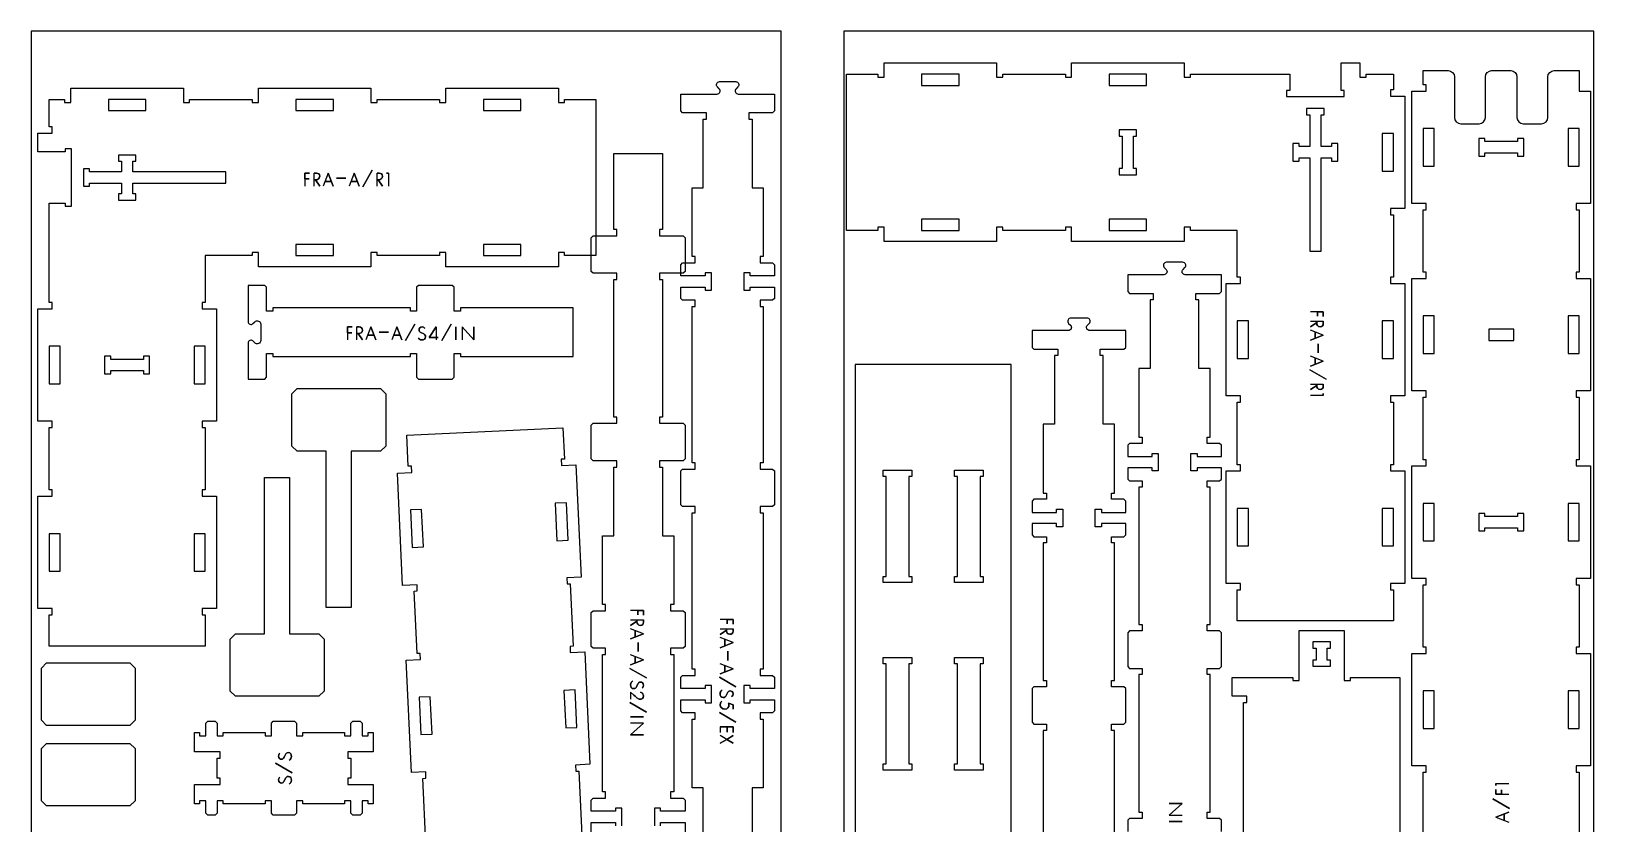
# Model space of a CAD drawing. Extents: x -3500 to 300, y -1049 to 1500.
# Drawn here: x -2200 to 300, y 232 to 1500 of the extents above; entities that cross this region are included whole.
import ezdxf

# ---------------------------------------------------------------- set-up
doc = ezdxf.new("R2010")
doc.units = 0
for name, color, linetype in [('CUTS', 7, 'CONTINUOUS'), ('OUTLINES', 7, 'CONTINUOUS'), ('SHEETS', 7, 'CONTINUOUS'), ('TAGS', 7, 'CONTINUOUS')]:
    doc.layers.add(name, color=color, linetype=linetype)

msp = doc.modelspace()

# ---------------------------------------------------------------- linework, layer by layer
at = {"layer": 'CUTS', "color": 4}
for points in [[(-775.4, 1431.3), (-775.4, 1413.3), (-715.4, 1413.3), (-715.4, 1431.3)], [(-415.4, 1413.3), (-415.4, 1431.3), (-475.4, 1431.3), (-475.4, 1413.3)], [(-2016.6, 1390.9), (-2076.6, 1390.9), (-2076.6, 1372.9), (-2016.6, 1372.9)], [(-1776.6, 1390.9), (-1776.6, 1372.9), (-1716.6, 1372.9), (-1716.6, 1390.9)], [(-1416.6, 1372.9), (-1416.6, 1390.9), (-1476.6, 1390.9), (-1476.6, 1372.9)], [(-159.4, 1366.3), (-154.4, 1366.3), (-154.4, 1315.3), (-171.4, 1315.3), (-171.4, 1320.3), (-181.4, 1320.3), (-181.4, 1292.3), (-171.4, 1292.3), (-171.4, 1297.3), (-154.4, 1297.3), (-154.4, 1148.3), (-136.4, 1148.3), (-136.4, 1297.3), (-119.4, 1297.3), (-119.4, 1292.3), (-109.4, 1292.3), (-109.4, 1320.3), (-119.4, 1320.3), (-119.4, 1315.3), (-136.4, 1315.3), (-136.4, 1366.3), (-131.4, 1366.3), (-131.4, 1376.3), (-159.4, 1376.3)], [(-431.4, 1342.3), (-459.4, 1342.3), (-459.4, 1332.3), (-454.4, 1332.3), (-454.4, 1280.3), (-459.4, 1280.3), (-459.4, 1270.3), (-431.4, 1270.3), (-431.4, 1280.3), (-436.4, 1280.3), (-436.4, 1332.3), (-431.4, 1332.3)], [(-20.4, 1276.3), (-20.4, 1336.3), (-38.4, 1336.3), (-38.4, 1276.3)], [(44.9, 1284.3), (44.9, 1344.3), (26.9, 1344.3), (26.9, 1284.3)], [(187.9, 1328.3), (177.9, 1328.3), (177.9, 1323.3), (125.9, 1323.3), (125.9, 1328.3), (115.9, 1328.3), (115.9, 1300.3), (125.9, 1300.3), (125.9, 1305.3), (177.9, 1305.3), (177.9, 1300.3), (187.9, 1300.3)], [(276.9, 1284.3), (276.9, 1344.3), (258.9, 1344.3), (258.9, 1284.3)], [(-2106.6, 1251.9), (-2106.6, 1256.9), (-2055.6, 1256.9), (-2055.6, 1239.9), (-2060.6, 1239.9), (-2060.6, 1229.9), (-2032.6, 1229.9), (-2032.6, 1239.9), (-2037.6, 1239.9), (-2037.6, 1256.9), (-1888.6, 1256.9), (-1888.6, 1274.9), (-2037.6, 1274.9), (-2037.6, 1291.9), (-2032.6, 1291.9), (-2032.6, 1301.9), (-2060.6, 1301.9), (-2060.6, 1291.9), (-2055.6, 1291.9), (-2055.6, 1274.9), (-2106.6, 1274.9), (-2106.6, 1279.9), (-2116.6, 1279.9), (-2116.6, 1251.9)], [(-715.4, 1181.3), (-715.4, 1199.3), (-775.4, 1199.3), (-775.4, 1181.3)], [(-475.4, 1199.3), (-475.4, 1181.3), (-415.4, 1181.3), (-415.4, 1199.3)], [(-1716.6, 1158.9), (-1776.6, 1158.9), (-1776.6, 1140.9), (-1716.6, 1140.9)], [(-1476.6, 1158.9), (-1476.6, 1140.9), (-1416.6, 1140.9), (-1416.6, 1158.9)], [(-252.4, 976.3), (-252.4, 1036.3), (-270.4, 1036.3), (-270.4, 976.3)], [(-20.4, 1036.3), (-38.4, 1036.3), (-38.4, 976.3), (-20.4, 976.3)], [(26.9, 1044.3), (26.9, 984.3), (44.9, 984.3), (44.9, 1044.3)], [(276.9, 984.3), (276.9, 1044.3), (258.9, 1044.3), (258.9, 984.3)], [(131.9, 1005.3), (171.9, 1005.3), (171.9, 1023.3), (131.9, 1023.3)], [(-2153.6, 995.9), (-2171.6, 995.9), (-2171.6, 935.9), (-2153.6, 935.9)], [(-2082.6, 979.9), (-2082.6, 951.9), (-2072.6, 951.9), (-2072.6, 956.9), (-2020.6, 956.9), (-2020.6, 951.9), (-2010.6, 951.9), (-2010.6, 979.9), (-2020.6, 979.9), (-2020.6, 974.9), (-2072.6, 974.9), (-2072.6, 979.9)], [(-1939.6, 935.9), (-1921.6, 935.9), (-1921.6, 995.9), (-1939.6, 995.9)], [(-837, 797.6), (-791, 797.6), (-791, 787.6), (-796, 787.6), (-796, 627.6), (-791, 627.6), (-791, 617.6), (-837, 617.6), (-837, 627.6), (-832, 627.6), (-832, 787.6), (-837, 787.6)], [(-723, 787.6), (-723, 797.6), (-677, 797.6), (-677, 787.6), (-682, 787.6), (-682, 627.6), (-677, 627.6), (-677, 617.6), (-723, 617.6), (-723, 627.6), (-718, 627.6), (-718, 787.6)], [(-1593.4, 733.9), (-1590.6, 673.9), (-1572.6, 674.8), (-1575.4, 734.7)], [(-1340.9, 685.6), (-1343.7, 745.5), (-1361.7, 744.7), (-1358.9, 684.7)], [(-252.4, 736.3), (-270.4, 736.3), (-270.4, 676.3), (-252.4, 676.3)], [(-38.4, 676.3), (-20.4, 676.3), (-20.4, 736.3), (-38.4, 736.3)], [(26.9, 684.3), (44.9, 684.3), (44.9, 744.3), (26.9, 744.3)], [(125.9, 723.3), (125.9, 728.3), (115.9, 728.3), (115.9, 700.3), (125.9, 700.3), (125.9, 705.3), (177.9, 705.3), (177.9, 700.3), (187.9, 700.3), (187.9, 728.3), (177.9, 728.3), (177.9, 723.3)], [(258.9, 684.3), (276.9, 684.3), (276.9, 744.3), (258.9, 744.3)], [(-2171.6, 635.9), (-2153.6, 635.9), (-2153.6, 695.9), (-2171.6, 695.9)], [(-1921.6, 695.9), (-1939.6, 695.9), (-1939.6, 635.9), (-1921.6, 635.9)], [(-144.3, 512.7), (-144.3, 493.7), (-149.3, 493.7), (-149.3, 483.7), (-121.3, 483.7), (-121.3, 493.7), (-126.3, 493.7), (-126.3, 512.7), (-121.3, 512.7), (-121.3, 522.7), (-149.3, 522.7), (-149.3, 512.7)], [(-837, 497.6), (-791, 497.6), (-791, 487.6), (-796, 487.6), (-796, 327.6), (-791, 327.6), (-791, 317.6), (-837, 317.6), (-837, 327.6), (-832, 327.6), (-832, 487.6), (-837, 487.6)], [(-723, 487.6), (-723, 497.6), (-677, 497.6), (-677, 487.6), (-682, 487.6), (-682, 327.6), (-677, 327.6), (-677, 317.6), (-723, 317.6), (-723, 327.6), (-718, 327.6), (-718, 487.6)], [(-1579.4, 434.2), (-1576.7, 374.3), (-1558.7, 375.1), (-1561.5, 435)], [(-1326.9, 385.9), (-1329.7, 445.8), (-1347.7, 445), (-1344.9, 385.1)], [(44.9, 444.3), (26.9, 444.3), (26.9, 384.3), (44.9, 384.3)], [(276.9, 444.3), (258.9, 444.3), (258.9, 384.3), (276.9, 384.3)]]:
    msp.add_lwpolyline(points, close=True, dxfattribs=at)
at = {"layer": 'OUTLINES', "color": 5}
for p, q in [((-1782.9, 919.8), (-1774.7, 928)), ((-1774.7, 928), (-1641.1, 928)), ((-1641.1, 928), (-1632.9, 919.8)), ((-1782.9, 836.2), (-1782.9, 919.8)), ((-1632.9, 919.8), (-1632.9, 836.2)), ((-1774.7, 828), (-1782.9, 836.2)), ((-1727.9, 828), (-1774.7, 828)), ((-1727.9, 578), (-1727.9, 828)), ((-1641.1, 828), (-1687.9, 828)), ((-1687.9, 828), (-1687.9, 578)), ((-1632.9, 836.2), (-1641.1, 828)), ((-1826.6, 535.6), (-1826.6, 785.6)), ((-1826.6, 785.6), (-1786.6, 785.6)), ((-1786.6, 785.6), (-1786.6, 535.6)), ((-1687.9, 578), (-1727.9, 578)), ((-1881.6, 527.3), (-1873.4, 535.6)), ((-1881.6, 443.8), (-1881.6, 527.3)), ((-1873.4, 535.6), (-1826.6, 535.6)), ((-1786.6, 535.6), (-1739.8, 535.6)), ((-1739.8, 535.6), (-1731.6, 527.3)), ((-1731.6, 527.3), (-1731.6, 443.8)), ((-1873.4, 435.6), (-1881.6, 443.8)), ((-1739.8, 435.6), (-1873.4, 435.6)), ((-1731.6, 443.8), (-1739.8, 435.6))]:
    msp.add_line(p, q, dxfattribs=at)
for points in [[(-20.4, 556.3), (-270.4, 556.3), (-270.4, 606.3), (-265.4, 606.3), (-265.4, 616.3), (-288.4, 616.3), (-288.4, 796.3), (-265.4, 796.3), (-265.4, 806.3), (-270.4, 806.3), (-270.4, 906.3), (-265.4, 906.3), (-265.4, 916.3), (-288.4, 916.3), (-288.4, 1096.3), (-265.4, 1096.3), (-265.4, 1106.3), (-270.4, 1106.3), (-270.4, 1181.3), (-345.4, 1181.3), (-345.4, 1186.3), (-355.4, 1186.3), (-355.4, 1163.3), (-535.4, 1163.3), (-535.4, 1186.3), (-545.4, 1186.3), (-545.4, 1181.3), (-645.4, 1181.3), (-645.4, 1186.3), (-655.4, 1186.3), (-655.4, 1163.3), (-835.4, 1163.3), (-835.4, 1186.3), (-845.4, 1186.3), (-845.4, 1181.3), (-895.4, 1181.3), (-895.4, 1431.3), (-845.4, 1431.3), (-845.4, 1426.3), (-835.4, 1426.3), (-835.4, 1449.3), (-655.4, 1449.3), (-655.4, 1426.3), (-645.4, 1426.3), (-645.4, 1431.3), (-545.4, 1431.3), (-545.4, 1426.3), (-535.4, 1426.3), (-535.4, 1449.3), (-355.4, 1449.3), (-355.4, 1426.3), (-345.4, 1426.3), (-345.4, 1431.3), (-186.4, 1431.3), (-186.4, 1405.3), (-191.4, 1405.3), (-191.4, 1395.3), (-99.4, 1395.3), (-99.4, 1405.3), (-104.4, 1405.3), (-104.4, 1449.3), (-74.4, 1449.3), (-74.4, 1426.3), (-64.4, 1426.3), (-64.4, 1431.3), (-20.4, 1431.3), (-20.4, 1406.3), (-25.4, 1406.3), (-25.4, 1396.3), (-2.4, 1396.3), (-2.4, 1216.3), (-25.4, 1216.3), (-25.4, 1206.3), (-20.4, 1206.3), (-20.4, 1106.3), (-25.4, 1106.3), (-25.4, 1096.3), (-2.4, 1096.3), (-2.4, 916.3), (-25.4, 916.3), (-25.4, 906.3), (-20.4, 906.3), (-20.4, 806.3), (-25.4, 806.3), (-25.4, 796.3), (-2.4, 796.3), (-2.4, 616.3), (-25.4, 616.3), (-25.4, 606.3), (-20.4, 606.3)], [(-1296.6, 1390.9), (-1296.6, 1140.9), (-1346.6, 1140.9), (-1346.6, 1145.9), (-1356.6, 1145.9), (-1356.6, 1122.9), (-1536.6, 1122.9), (-1536.6, 1145.9), (-1546.6, 1145.9), (-1546.6, 1140.9), (-1646.6, 1140.9), (-1646.6, 1145.9), (-1656.6, 1145.9), (-1656.6, 1122.9), (-1836.6, 1122.9), (-1836.6, 1145.9), (-1846.6, 1145.9), (-1846.6, 1140.9), (-1921.6, 1140.9), (-1921.6, 1065.9), (-1926.6, 1065.9), (-1926.6, 1055.9), (-1903.6, 1055.9), (-1903.6, 875.9), (-1926.6, 875.9), (-1926.6, 865.9), (-1921.6, 865.9), (-1921.6, 765.9), (-1926.6, 765.9), (-1926.6, 755.9), (-1903.6, 755.9), (-1903.6, 575.9), (-1926.6, 575.9), (-1926.6, 565.9), (-1921.6, 565.9), (-1921.6, 515.9), (-2171.6, 515.9), (-2171.6, 565.9), (-2166.6, 565.9), (-2166.6, 575.9), (-2189.6, 575.9), (-2189.6, 755.9), (-2166.6, 755.9), (-2166.6, 765.9), (-2171.6, 765.9), (-2171.6, 865.9), (-2166.6, 865.9), (-2166.6, 875.9), (-2189.6, 875.9), (-2189.6, 1055.9), (-2166.6, 1055.9), (-2166.6, 1065.9), (-2171.6, 1065.9), (-2171.6, 1224.9), (-2145.6, 1224.9), (-2145.6, 1219.9), (-2135.6, 1219.9), (-2135.6, 1311.9), (-2145.6, 1311.9), (-2145.6, 1306.9), (-2189.6, 1306.9), (-2189.6, 1336.9), (-2166.6, 1336.9), (-2166.6, 1346.9), (-2171.6, 1346.9), (-2171.6, 1390.9), (-2146.6, 1390.9), (-2146.6, 1385.9), (-2136.6, 1385.9), (-2136.6, 1408.9), (-1956.6, 1408.9), (-1956.6, 1385.9), (-1946.6, 1385.9), (-1946.6, 1390.9), (-1846.6, 1390.9), (-1846.6, 1385.9), (-1836.6, 1385.9), (-1836.6, 1408.9), (-1656.6, 1408.9), (-1656.6, 1385.9), (-1646.6, 1385.9), (-1646.6, 1390.9), (-1546.6, 1390.9), (-1546.6, 1385.9), (-1536.6, 1385.9), (-1536.6, 1408.9), (-1356.6, 1408.9), (-1356.6, 1385.9), (-1346.6, 1385.9), (-1346.6, 1390.9)], [(-1580.4, 1093.2), (-1583.4, 1090.2), (-1583.4, 1052.2), (-1593.4, 1052.2), (-1593.4, 1057.2), (-1813.4, 1057.2), (-1813.4, 1052.2), (-1823.4, 1052.2), (-1823.4, 1090.2), (-1826.4, 1093.2), (-1852.9, 1093.2), (-1852.9, 1035.3), (-1852.7, 1034), (-1852.2, 1032.8), (-1851.3, 1031.8), (-1850.2, 1031.1), (-1848.9, 1030.8), (-1847.6, 1030.8), (-1846.3, 1031.3), (-1845.3, 1032.1), (-1842.3, 1035), (-1841.1, 1035.9), (-1839.5, 1036.5), (-1837.9, 1036.6), (-1836.3, 1036.2), (-1835, 1035.4), (-1833.9, 1034.2), (-1833.2, 1032.7), (-1832.9, 1031.1), (-1832.9, 1005.3), (-1833.2, 1003.7), (-1833.9, 1002.2), (-1835, 1001), (-1836.3, 1000.2), (-1837.9, 999.8), (-1839.5, 999.9), (-1841.1, 1000.4), (-1842.3, 1001.4), (-1845.3, 1004.3), (-1846.3, 1005.1), (-1847.6, 1005.5), (-1848.9, 1005.6), (-1850.2, 1005.3), (-1851.3, 1004.6), (-1852.2, 1003.6), (-1852.7, 1002.4), (-1852.9, 1001.1), (-1852.9, 943.2), (-1826.4, 943.2), (-1823.4, 946.2), (-1823.4, 984.2), (-1813.4, 984.2), (-1813.4, 979.2), (-1593.4, 979.2), (-1593.4, 984.2), (-1583.4, 984.2), (-1583.4, 946.2), (-1580.4, 943.2), (-1526.4, 943.2), (-1523.4, 946.2), (-1523.4, 984.2), (-1513.4, 984.2), (-1513.4, 979.2), (-1333.1, 979.2), (-1333.1, 1057.2), (-1513.4, 1057.2), (-1513.4, 1052.2), (-1523.4, 1052.2), (-1523.4, 1090.2), (-1526.4, 1093.2)], [(-632, -942.4), (-632, 966.6), (-882, 966.6), (-882, -942.4)], [(-2175.6, 389), (-2183.8, 397.2), (-2183.8, 480.7), (-2175.6, 489), (-2042.1, 489), (-2033.8, 480.7), (-2033.8, 397.2), (-2042.1, 389)], [(-1938.7, 377.6), (-1930.7, 377.6), (-1930.7, 372.6), (-1920.7, 372.6), (-1920.7, 392.6), (-1917.7, 395.6), (-1905.7, 395.6), (-1902.7, 392.6), (-1902.7, 372.6), (-1892.7, 372.6), (-1892.7, 377.6), (-1825.7, 377.6), (-1825.7, 372.6), (-1815.7, 372.6), (-1815.7, 392.6), (-1812.7, 395.6), (-1778.7, 395.6), (-1775.7, 392.6), (-1775.7, 372.6), (-1765.7, 372.6), (-1765.7, 377.6), (-1698.7, 377.6), (-1698.7, 372.6), (-1688.7, 372.6), (-1688.7, 392.6), (-1685.7, 395.6), (-1673.7, 395.6), (-1670.7, 392.6), (-1670.7, 372.6), (-1660.7, 372.6), (-1660.7, 377.6), (-1652.7, 377.6), (-1652.7, 346.6), (-1693.7, 346.6), (-1693.7, 336.6), (-1688.7, 336.6), (-1688.7, 304.6), (-1693.7, 304.6), (-1693.7, 294.6), (-1652.7, 294.6), (-1652.7, 263.6), (-1660.7, 263.6), (-1660.7, 268.6), (-1670.7, 268.6), (-1670.7, 248.6), (-1673.7, 245.6), (-1685.7, 245.6), (-1688.7, 248.6), (-1688.7, 268.6), (-1698.7, 268.6), (-1698.7, 263.6), (-1765.7, 263.6), (-1765.7, 268.6), (-1775.7, 268.6), (-1775.7, 248.6), (-1778.7, 245.6), (-1812.7, 245.6), (-1815.7, 248.6), (-1815.7, 268.6), (-1825.7, 268.6), (-1825.7, 263.6), (-1892.7, 263.6), (-1892.7, 268.6), (-1902.7, 268.6), (-1902.7, 248.6), (-1905.7, 245.6), (-1917.7, 245.6), (-1920.7, 248.6), (-1920.7, 268.6), (-1930.7, 268.6), (-1930.7, 263.6), (-1938.7, 263.6), (-1938.7, 294.6), (-1897.7, 294.6), (-1897.7, 304.6), (-1902.7, 304.6), (-1902.7, 336.6), (-1897.7, 336.6), (-1897.7, 346.6), (-1938.7, 346.6)], [(-2175.6, 260.2), (-2183.8, 268.4), (-2183.8, 352), (-2175.6, 360.2), (-2042.1, 360.2), (-2033.8, 352), (-2033.8, 268.4), (-2042.1, 260.2)]]:
    msp.add_lwpolyline(points, close=True, dxfattribs=at)
for points in [[(26.9, 214.3), (26.9, 264.3), (26.9, 314.3), (31.9, 314.3), (31.9, 324.3), (8.9, 324.3), (8.9, 504.3), (31.9, 504.3), (31.9, 514.3), (26.9, 514.3), (26.9, 564.3), (26.9, 614.3), (31.9, 614.3), (31.9, 624.3), (8.9, 624.3), (8.9, 804.3), (31.9, 804.3), (31.9, 814.3), (26.9, 814.3), (26.9, 864.3), (26.9, 914.3), (31.9, 914.3), (31.9, 924.3), (8.9, 924.3), (8.9, 1104.3), (31.9, 1104.3), (31.9, 1114.3), (26.9, 1114.3), (26.9, 1164.3), (26.9, 1214.3), (31.9, 1214.3), (31.9, 1224.3), (8.9, 1224.3), (8.9, 1404.3), (31.9, 1404.3), (31.9, 1414.3), (26.9, 1414.3), (26.9, 1437), (67.1, 1437), (70.8, 1436.3), (74.2, 1434.1), (76.4, 1430.7), (77.1, 1427), (77.1, 1362), (77.8, 1358.4), (80.1, 1355), (83.5, 1352.7), (87.1, 1352), (116.6, 1352), (120.3, 1352.7), (123.7, 1355), (125.9, 1358.4), (126.6, 1362), (126.6, 1427), (127.3, 1430.7), (129.6, 1434.1), (133, 1436.3), (136.6, 1437), (167.1, 1437), (170.8, 1436.3), (174.2, 1434.1), (176.4, 1430.7), (177.1, 1427), (177.1, 1362), (177.8, 1358.4), (180.1, 1355), (183.5, 1352.7), (187.1, 1352), (216.6, 1352), (220.3, 1352.7), (223.7, 1355), (225.9, 1358.4), (226.6, 1362), (226.6, 1427), (227.3, 1430.7), (229.6, 1434.1), (233, 1436.3), (236.6, 1437), (276.9, 1437), (276.9, 1404.3), (294.9, 1404.3), (294.9, 1224.3), (271.9, 1224.3), (271.9, 1214.3), (276.9, 1214.3), (276.9, 1164.3), (276.9, 1114.3), (271.9, 1114.3), (271.9, 1104.3), (294.9, 1104.3), (294.9, 924.3), (271.9, 924.3), (271.9, 914.3), (276.9, 914.3), (276.9, 864.3), (276.9, 814.3), (271.9, 814.3), (271.9, 804.3), (294.9, 804.3), (294.9, 624.3), (271.9, 624.3), (271.9, 614.3), (276.9, 614.3), (276.9, 564.3), (276.9, 514.3), (271.9, 514.3), (271.9, 504.3), (294.9, 504.3), (294.9, 324.3), (271.9, 324.3), (271.9, 314.3), (276.9, 314.3), (276.9, 264.3), (276.9, 214.3)], [(-1124.8, 179.2), (-1124.8, 289.2), (-1142.8, 289.2), (-1142.8, 399.2), (-1137.8, 399.2), (-1137.8, 409.2), (-1157.8, 409.2), (-1160.8, 412.2), (-1160.8, 430.2), (-1121.8, 430.2), (-1121.8, 425.2), (-1111.8, 425.2), (-1111.8, 453.2), (-1121.8, 453.2), (-1121.8, 448.2), (-1160.8, 448.2), (-1160.8, 466.2), (-1157.8, 469.2), (-1137.8, 469.2), (-1137.8, 479.2), (-1142.8, 479.2), (-1142.8, 729.3), (-1137.8, 729.3), (-1137.8, 739.3), (-1157.8, 739.3), (-1160.8, 742.3), (-1160.8, 796.3), (-1157.8, 799.3), (-1137.8, 799.3), (-1137.8, 809.3), (-1142.8, 809.3), (-1142.8, 1059.4), (-1137.8, 1059.4), (-1137.8, 1069.4), (-1157.8, 1069.4), (-1160.8, 1072.4), (-1160.8, 1090.4), (-1121.8, 1090.4), (-1121.8, 1085.4), (-1111.8, 1085.4), (-1111.8, 1113.4), (-1121.8, 1113.4), (-1121.8, 1108.4), (-1160.8, 1108.4), (-1160.8, 1126.4), (-1157.8, 1129.4), (-1137.8, 1129.4), (-1137.8, 1139.4), (-1142.8, 1139.4), (-1142.8, 1249.4), (-1124.8, 1249.4), (-1124.8, 1359.4), (-1119.8, 1359.4), (-1119.8, 1369.4), (-1157.8, 1369.4), (-1160.8, 1372.4), (-1160.8, 1399.4), (-1102.8, 1399.4), (-1101.4, 1399.6), (-1100.1, 1400.2), (-1098.9, 1401.2), (-1098.2, 1402.5), (-1097.9, 1403.9), (-1097.9, 1405.4), (-1098.4, 1406.8), (-1099.3, 1407.9), (-1102.2, 1410.8), (-1103.1, 1412), (-1103.6, 1413.4), (-1103.7, 1414.9), (-1103.3, 1416.3), (-1102.6, 1417.5), (-1101.5, 1418.5), (-1100.1, 1419.2), (-1098.7, 1419.4), (-1072.8, 1419.4), (-1071.4, 1419.2), (-1070.1, 1418.5), (-1068.9, 1417.5), (-1068.2, 1416.3), (-1067.9, 1414.9), (-1067.9, 1413.4), (-1068.4, 1412), (-1069.3, 1410.8), (-1072.2, 1407.9), (-1073.1, 1406.8), (-1073.6, 1405.4), (-1073.7, 1403.9), (-1073.3, 1402.5), (-1072.6, 1401.2), (-1071.5, 1400.2), (-1070.1, 1399.6), (-1068.7, 1399.4), (-1010.8, 1399.4), (-1010.8, 1372.4), (-1013.8, 1369.4), (-1051.8, 1369.4), (-1051.8, 1359.4), (-1046.8, 1359.4), (-1046.8, 1249.4), (-1028.8, 1249.4), (-1028.8, 1139.4), (-1033.8, 1139.4), (-1033.8, 1129.4), (-1013.8, 1129.4), (-1010.8, 1126.4), (-1010.8, 1108.4), (-1049.8, 1108.4), (-1049.8, 1113.4), (-1059.8, 1113.4), (-1059.8, 1085.4), (-1049.8, 1085.4), (-1049.8, 1090.4), (-1010.8, 1090.4), (-1010.8, 1072.4), (-1013.8, 1069.4), (-1033.8, 1069.4), (-1033.8, 1059.4), (-1028.8, 1059.4), (-1028.8, 809.3), (-1033.8, 809.3), (-1033.8, 799.3), (-1013.8, 799.3), (-1010.8, 796.3), (-1010.8, 742.3), (-1013.8, 739.3), (-1033.8, 739.3), (-1033.8, 729.3), (-1028.8, 729.3), (-1028.8, 479.2), (-1033.8, 479.2), (-1033.8, 469.2), (-1013.8, 469.2), (-1010.8, 466.2), (-1010.8, 448.2), (-1049.8, 448.2), (-1049.8, 453.2), (-1059.8, 453.2), (-1059.8, 425.2), (-1049.8, 425.2), (-1049.8, 430.2), (-1010.8, 430.2), (-1010.8, 412.2), (-1013.8, 409.2), (-1033.8, 409.2), (-1033.8, 399.2), (-1028.8, 399.2), (-1028.8, 289.2), (-1046.8, 289.2), (-1046.8, 179.2)], [(-1255, 228.6), (-1255, 256.6), (-1265, 256.6), (-1265, 251.6), (-1304, 251.6), (-1304, 269.6), (-1301, 272.6), (-1281, 272.6), (-1281, 282.6), (-1286, 282.6), (-1286, 502.6), (-1281, 502.6), (-1281, 512.6), (-1301, 512.6), (-1304, 515.6), (-1304, 569.6), (-1301, 572.6), (-1281, 572.6), (-1281, 582.6), (-1286, 582.6), (-1286, 692.6), (-1268, 692.6), (-1268, 802.6), (-1263, 802.6), (-1263, 812.6), (-1301, 812.6), (-1304, 815.6), (-1304, 869.6), (-1301, 872.6), (-1263, 872.6), (-1263, 882.6), (-1268, 882.6), (-1268, 1102.6), (-1263, 1102.6), (-1263, 1112.6), (-1301, 1112.6), (-1304, 1115.6), (-1304, 1169.6), (-1301, 1172.6), (-1263, 1172.6), (-1263, 1182.6), (-1268, 1182.6), (-1268, 1304.1), (-1190, 1304.1), (-1190, 1182.6), (-1195, 1182.6), (-1195, 1172.6), (-1157, 1172.6), (-1154, 1169.6), (-1154, 1115.6), (-1157, 1112.6), (-1195, 1112.6), (-1195, 1102.6), (-1190, 1102.6), (-1190, 882.6), (-1195, 882.6), (-1195, 872.6), (-1157, 872.6), (-1154, 869.6), (-1154, 815.6), (-1157, 812.6), (-1195, 812.6), (-1195, 802.6), (-1190, 802.6), (-1190, 692.6), (-1172, 692.6), (-1172, 582.6), (-1177, 582.6), (-1177, 572.6), (-1157, 572.6), (-1154, 569.6), (-1154, 515.6), (-1157, 512.6), (-1177, 512.6), (-1177, 502.6), (-1172, 502.6), (-1172, 282.6), (-1177, 282.6), (-1177, 272.6), (-1157, 272.6), (-1154, 269.6), (-1154, 251.6), (-1193, 251.6), (-1193, 256.6), (-1203, 256.6), (-1203, 228.6)], [(-295.7, 219.3), (-295.7, 237.3), (-298.7, 240.3), (-318.7, 240.3), (-318.7, 250.3), (-313.7, 250.3), (-313.7, 470.3), (-318.7, 470.3), (-318.7, 480.3), (-298.7, 480.3), (-295.7, 483.3), (-295.7, 537.3), (-298.7, 540.3), (-318.7, 540.3), (-318.7, 550.3), (-313.7, 550.3), (-313.7, 770.3), (-318.7, 770.3), (-318.7, 780.3), (-298.7, 780.3), (-295.7, 783.3), (-295.7, 801.3), (-334.7, 801.3), (-334.7, 796.3), (-344.7, 796.3), (-344.7, 824.3), (-334.7, 824.3), (-334.7, 819.3), (-295.7, 819.3), (-295.7, 837.3), (-298.7, 840.3), (-318.7, 840.3), (-318.7, 850.3), (-313.7, 850.3), (-313.7, 960.3), (-331.7, 960.3), (-331.7, 1070.3), (-336.7, 1070.3), (-336.7, 1080.3), (-298.7, 1080.3), (-295.7, 1083.3), (-295.7, 1110.3), (-353.7, 1110.3), (-355.1, 1110.6), (-356.4, 1111.2), (-357.5, 1112.2), (-358.3, 1113.4), (-358.6, 1114.8), (-358.6, 1116.3), (-358, 1117.7), (-357.2, 1118.9), (-354.3, 1121.8), (-353.4, 1123), (-352.9, 1124.4), (-352.8, 1125.9), (-353.2, 1127.3), (-353.9, 1128.5), (-355, 1129.5), (-356.4, 1130.1), (-357.8, 1130.3), (-383.7, 1130.3), (-385.1, 1130.1), (-386.4, 1129.5), (-387.5, 1128.5), (-388.3, 1127.3), (-388.6, 1125.9), (-388.6, 1124.4), (-388, 1123), (-387.2, 1121.8), (-384.3, 1118.9), (-383.4, 1117.7), (-382.9, 1116.3), (-382.8, 1114.8), (-383.2, 1113.4), (-383.9, 1112.2), (-385, 1111.2), (-386.4, 1110.6), (-387.8, 1110.3), (-445.7, 1110.3), (-445.7, 1083.3), (-442.7, 1080.3), (-404.7, 1080.3), (-404.7, 1070.3), (-409.7, 1070.3), (-409.7, 960.3), (-427.7, 960.3), (-427.7, 850.3), (-422.7, 850.3), (-422.7, 840.3), (-442.7, 840.3), (-445.7, 837.3), (-445.7, 819.3), (-406.7, 819.3), (-406.7, 824.3), (-396.7, 824.3), (-396.7, 796.3), (-406.7, 796.3), (-406.7, 801.3), (-445.7, 801.3), (-445.7, 783.3), (-442.7, 780.3), (-422.7, 780.3), (-422.7, 770.3), (-427.7, 770.3), (-427.7, 550.3), (-422.7, 550.3), (-422.7, 540.3), (-442.7, 540.3), (-445.7, 537.3), (-445.7, 483.3), (-442.7, 480.3), (-422.7, 480.3), (-422.7, 470.3), (-427.7, 470.3), (-427.7, 250.3), (-422.7, 250.3), (-422.7, 240.3), (-442.7, 240.3), (-445.7, 237.3), (-445.7, 219.3)], [(-466.7, 161), (-466.7, 381), (-471.7, 381), (-471.7, 391), (-451.7, 391), (-448.7, 394), (-448.7, 448), (-451.7, 451), (-471.7, 451), (-471.7, 461), (-466.7, 461), (-466.7, 681), (-471.7, 681), (-471.7, 691), (-451.7, 691), (-448.7, 694), (-448.7, 712), (-487.7, 712), (-487.7, 707), (-497.7, 707), (-497.7, 735), (-487.7, 735), (-487.7, 730), (-448.7, 730), (-448.7, 748), (-451.7, 751), (-471.7, 751), (-471.7, 761), (-466.7, 761), (-466.7, 871), (-484.7, 871), (-484.7, 981), (-489.7, 981), (-489.7, 991), (-451.7, 991), (-448.7, 994), (-448.7, 1021), (-506.6, 1021), (-508, 1021.2), (-509.4, 1021.9), (-510.5, 1022.9), (-511.2, 1024.1), (-511.6, 1025.5), (-511.5, 1027), (-511, 1028.4), (-510.2, 1029.6), (-507.2, 1032.5), (-506.4, 1033.6), (-505.9, 1035), (-505.8, 1036.5), (-506.1, 1037.9), (-506.9, 1039.2), (-508, 1040.2), (-509.3, 1040.8), (-510.8, 1041), (-536.6, 1041), (-538, 1040.8), (-539.4, 1040.2), (-540.5, 1039.2), (-541.2, 1037.9), (-541.6, 1036.5), (-541.5, 1035), (-541, 1033.6), (-540.2, 1032.5), (-537.2, 1029.6), (-536.4, 1028.4), (-535.9, 1027), (-535.8, 1025.5), (-536.1, 1024.1), (-536.9, 1022.9), (-538, 1021.9), (-539.3, 1021.2), (-540.8, 1021), (-598.7, 1021), (-598.7, 994), (-595.7, 991), (-557.7, 991), (-557.7, 981), (-562.7, 981), (-562.7, 871), (-580.7, 871), (-580.7, 761), (-575.7, 761), (-575.7, 751), (-595.7, 751), (-598.7, 748), (-598.7, 730), (-559.7, 730), (-559.7, 735), (-549.7, 735), (-549.7, 707), (-559.7, 707), (-559.7, 712), (-598.7, 712), (-598.7, 694), (-595.7, 691), (-575.7, 691), (-575.7, 681), (-580.7, 681), (-580.7, 461), (-575.7, 461), (-575.7, 451), (-595.7, 451), (-598.7, 448), (-598.7, 394), (-595.7, 391), (-575.7, 391), (-575.7, 381), (-580.7, 381), (-580.7, 161)], [(-1568.6, 200.6), (-1573.4, 304.3), (-1568.4, 304.6), (-1568.9, 314.6), (-1591.8, 313.5), (-1600.2, 493.3), (-1577.2, 494.4), (-1577.7, 504.4), (-1582.7, 504.1), (-1587.4, 604), (-1582.4, 604.2), (-1582.8, 614.2), (-1605.8, 613.2), (-1614.2, 793), (-1591.2, 794), (-1591.7, 804), (-1596.7, 803.8), (-1599, 853.7), (-1349.3, 865.4), (-1346.9, 815.4), (-1351.9, 815.2), (-1351.5, 805.2), (-1328.5, 806.3), (-1320.1, 626.5), (-1343.1, 625.4), (-1342.6, 615.4), (-1337.6, 615.7), (-1333, 515.8), (-1338, 515.5), (-1337.5, 505.5), (-1314.5, 506.6), (-1306.1, 326.8), (-1329.1, 325.7), (-1328.7, 315.7), (-1323.7, 316), (-1310.4, 31.5)], [(-260.3, -9.3), (-260.3, 425.7), (-255.3, 425.7), (-255.3, 435.7), (-278.3, 435.7), (-278.3, 465.7), (-181.3, 465.7), (-181.3, 460.7), (-171.3, 460.7), (-171.3, 540.7), (-99.3, 540.7), (-99.3, 460.7), (-89.3, 460.7), (-89.3, 465.7), (-10.3, 465.7), (-10.3, -584.3)], [(-1304, 215.6), (-1304, 233.6), (-1265, 233.6), (-1265, 228.6)], [(-1193, 228.6), (-1193, 233.6), (-1154, 233.6), (-1154, 215.6)]]:
    msp.add_lwpolyline(points, dxfattribs=at)
at = {"layer": 'SHEETS', "color": 1}
for points in [[(-2200, -1000), (-1000, -1000), (-1000, 1500), (-2200, 1500)], [(-900, -1000), (300, -1000), (300, 1500), (-900, 1500)]]:
    msp.add_lwpolyline(points, close=True, dxfattribs=at)
at = {"layer": 'TAGS', "color": 2}
for points in [[(-1654.5, 1277.6), (-1669.7, 1251.1)], [(-1738.4, 1252.3), (-1745.1, 1262.4)], [(-1719.9, 1259.7), (-1730.3, 1259.7)], [(-1696.8, 1264.6), (-1711.4, 1264.6)], [(-1678.3, 1259.7), (-1688.6, 1259.7)], [(-1638, 1252.3), (-1644.7, 1262.4)], [(-1586.2, 1031.4), (-1601.4, 1005)], [(-1528.1, 1031.4), (-1543.3, 1005)], [(-1520.4, 1026.7), (-1520.4, 1006.1)], [(-153.3, 1027.1), (-143.2, 1033.7)], [(-1670.2, 1006.1), (-1676.8, 1016.2)], [(-1651.7, 1013.5), (-1662, 1013.5)], [(-1628.5, 1018.5), (-1643.1, 1018.5)], [(-1610, 1013.5), (-1620.3, 1013.5)], [(-146, 1008.5), (-146, 1018.9)], [(-146, 966.9), (-146, 977.2)], [(-141, 985.4), (-141, 1000)], [(-128.1, 943.1), (-154.5, 958.3)], [(-153.3, 926.7), (-143.2, 933.3)], [(-1241.1, 549), (-1231, 555.7)], [(-1233.7, 530.5), (-1233.7, 540.9)], [(-1097.8, 534.8), (-1087.7, 541.4)], [(-1090.4, 516.3), (-1090.4, 526.7)], [(-1228.7, 507.4), (-1228.7, 522)], [(-1085.5, 493.1), (-1085.5, 507.7)], [(-1215.8, 465.1), (-1242.2, 480.3)], [(-1233.7, 488.9), (-1233.7, 499.2)], [(-1090.4, 474.6), (-1090.4, 485)], [(-1072.5, 450.9), (-1099, 466.1)], [(-1215.8, 410.5), (-1242.2, 425.7)], [(-1220.5, 402.7), (-1241.1, 402.7)], [(-1072.5, 394.5), (-1099, 409.7)], [(-1809, 328.4), (-1782.5, 313.2)], [(138.7, 271.3), (165.1, 256.1)], [(-379.2, 235.5), (-358.7, 235.5)], [(156.6, 247.5), (156.6, 237.2)]]:
    msp.add_lwpolyline(points, close=True, dxfattribs=at)
for points in [[(-1762.4, 1263.7), (-1755.2, 1263.7), (-1762.4, 1263.7), (-1762.4, 1272.9), (-1754.9, 1272.9), (-1762.4, 1272.9), (-1762.4, 1252.3)], [(-1747.2, 1252.3), (-1747.2, 1272.9), (-1743.6, 1272.9), (-1741.6, 1272.6), (-1740, 1271.7), (-1738.9, 1270.1), (-1738.5, 1267.8), (-1739.1, 1265.4), (-1740.5, 1263.8), (-1742.1, 1262.8), (-1743.6, 1262.4), (-1747.2, 1262.4), (-1743.6, 1262.4), (-1742.1, 1262.8), (-1740.5, 1263.8), (-1739.1, 1265.4), (-1738.5, 1267.8), (-1738.9, 1270.1), (-1740, 1271.7), (-1741.6, 1272.6), (-1743.6, 1272.9), (-1747.2, 1272.9)], [(-1725.1, 1272.9), (-1717.1, 1252.3), (-1725.1, 1272.9), (-1733.1, 1252.3)], [(-1683.4, 1272.9), (-1675.4, 1252.3), (-1683.4, 1272.9), (-1691.4, 1252.3)], [(-1646.7, 1252.3), (-1646.7, 1272.9), (-1643.2, 1272.9), (-1641.2, 1272.6), (-1639.6, 1271.7), (-1638.5, 1270.1), (-1638.1, 1267.8), (-1638.7, 1265.4), (-1640.1, 1263.8), (-1641.7, 1262.8), (-1643.2, 1262.4), (-1646.7, 1262.4), (-1643.2, 1262.4), (-1641.7, 1262.8), (-1640.1, 1263.8), (-1638.7, 1265.4), (-1638.1, 1267.8), (-1638.5, 1270.1), (-1639.6, 1271.7), (-1641.2, 1272.6), (-1643.2, 1272.9), (-1646.7, 1272.9)], [(-1628.6, 1272.9), (-1631.5, 1272.9), (-1628.6, 1272.9), (-1628.6, 1252.3)], [(-141.9, 1051), (-141.9, 1043.8), (-141.9, 1051), (-132.8, 1051), (-132.8, 1043.5), (-132.8, 1051), (-153.3, 1051)], [(-1694.2, 1017.6), (-1686.9, 1017.6), (-1694.2, 1017.6), (-1694.2, 1026.7), (-1686.6, 1026.7), (-1694.2, 1026.7), (-1694.2, 1006.1)], [(-1678.9, 1006.1), (-1678.9, 1026.7), (-1675.3, 1026.7), (-1673.4, 1026.4), (-1671.8, 1025.5), (-1670.7, 1023.9), (-1670.2, 1021.6), (-1670.8, 1019.2), (-1672.2, 1017.6), (-1673.9, 1016.6), (-1675.3, 1016.3), (-1678.9, 1016.3), (-1675.3, 1016.3), (-1673.9, 1016.6), (-1672.2, 1017.6), (-1670.8, 1019.2), (-1670.2, 1021.6), (-1670.7, 1023.9), (-1671.8, 1025.5), (-1673.4, 1026.4), (-1675.3, 1026.7), (-1678.9, 1026.7)], [(-1656.8, 1026.7), (-1648.8, 1006.1), (-1656.8, 1026.7), (-1664.8, 1006.1)], [(-1615.1, 1026.7), (-1607.1, 1006.1), (-1615.1, 1026.7), (-1623.2, 1006.1)], [(-1580.9, 1009.6), (-1579.9, 1008), (-1578.7, 1007), (-1577.1, 1006.4), (-1575.1, 1006.1), (-1572.8, 1006.4), (-1570.9, 1007.2), (-1569.6, 1008.7), (-1569, 1010.8), (-1569.3, 1012.8), (-1570.1, 1014.2), (-1571.1, 1015), (-1572, 1015.6), (-1576.6, 1017.9), (-1577.8, 1018.6), (-1578.7, 1019.5), (-1579.4, 1020.6), (-1579.6, 1022), (-1579.4, 1023.6), (-1578.4, 1025.1), (-1576.9, 1026.3), (-1574.7, 1026.7), (-1572.6, 1026.4), (-1571.1, 1025.6), (-1570.1, 1024.6), (-1571.1, 1025.6), (-1572.6, 1026.4), (-1574.7, 1026.7), (-1576.9, 1026.3), (-1578.4, 1025.1), (-1579.4, 1023.6), (-1579.6, 1022), (-1579.4, 1020.6), (-1578.7, 1019.5), (-1577.8, 1018.6), (-1576.6, 1017.9), (-1572, 1015.6), (-1571.1, 1015), (-1570.1, 1014.2), (-1569.3, 1012.8), (-1569, 1010.8), (-1569.6, 1008.7), (-1570.9, 1007.2), (-1572.8, 1006.4), (-1575.1, 1006.1), (-1577.1, 1006.4), (-1578.7, 1007), (-1579.9, 1008)], [(-1552.2, 1026.7), (-1563.3, 1010), (-1548.9, 1010), (-1563.3, 1010), (-1552.2, 1026.7), (-1552.2, 1006.1)], [(-1510.4, 1026.7), (-1491.8, 1006.1), (-1491.8, 1026.7), (-1491.8, 1006.1), (-1510.4, 1026.7), (-1510.4, 1006.1)], [(-153.3, 1035.8), (-132.8, 1035.8), (-132.8, 1032.2), (-133.1, 1030.2), (-134, 1028.6), (-135.5, 1027.5), (-137.9, 1027.1), (-140.2, 1027.7), (-141.9, 1029.1), (-142.8, 1030.7), (-143.2, 1032.2), (-143.2, 1035.8), (-143.2, 1032.2), (-142.8, 1030.7), (-141.9, 1029.1), (-140.2, 1027.7), (-137.9, 1027.1), (-135.5, 1027.5), (-134, 1028.6), (-133.1, 1030.2), (-132.8, 1032.2), (-132.8, 1035.8)], [(-132.8, 1013.7), (-153.3, 1005.7), (-132.8, 1013.7), (-153.3, 1021.7)], [(-132.8, 972), (-153.3, 964), (-132.8, 972), (-153.3, 980)], [(-153.3, 935.4), (-132.8, 935.4), (-132.8, 931.8), (-133.1, 929.8), (-134, 928.2), (-135.5, 927.1), (-137.9, 926.7), (-140.2, 927.3), (-141.9, 928.7), (-142.8, 930.3), (-143.2, 931.8), (-143.2, 935.4), (-143.2, 931.8), (-142.8, 930.3), (-141.9, 928.7), (-140.2, 927.3), (-137.9, 926.7), (-135.5, 927.1), (-134, 928.2), (-133.1, 929.8), (-132.8, 931.8), (-132.8, 935.4)], [(-132.8, 917.2), (-132.8, 920.1), (-132.8, 917.2), (-153.3, 917.2)], [(-1229.7, 573), (-1229.7, 565.8), (-1229.7, 573), (-1220.5, 573), (-1220.5, 565.5), (-1220.5, 573), (-1241.1, 573)], [(-1241.1, 557.8), (-1220.5, 557.8), (-1220.5, 554.2), (-1220.8, 552.2), (-1221.7, 550.6), (-1223.3, 549.5), (-1225.6, 549.1), (-1228, 549.7), (-1229.6, 551.1), (-1230.6, 552.7), (-1230.9, 554.2), (-1230.9, 557.8), (-1230.9, 554.2), (-1230.6, 552.7), (-1229.6, 551.1), (-1228, 549.7), (-1225.6, 549.1), (-1223.3, 549.5), (-1221.7, 550.6), (-1220.8, 552.2), (-1220.5, 554.2), (-1220.5, 557.8)], [(-1086.4, 558.8), (-1086.4, 551.6), (-1086.4, 558.8), (-1077.2, 558.8), (-1077.2, 551.2), (-1077.2, 558.8), (-1097.8, 558.8)], [(-1220.5, 535.7), (-1241.1, 527.7), (-1220.5, 535.7), (-1241.1, 543.7)], [(-1097.8, 543.5), (-1077.2, 543.5), (-1077.2, 539.9), (-1077.5, 538), (-1078.5, 536.4), (-1080, 535.3), (-1082.4, 534.9), (-1084.7, 535.4), (-1086.4, 536.8), (-1087.3, 538.5), (-1087.7, 539.9), (-1087.7, 543.5), (-1087.7, 539.9), (-1087.3, 538.5), (-1086.4, 536.8), (-1084.7, 535.4), (-1082.4, 534.9), (-1080, 535.3), (-1078.5, 536.4), (-1077.5, 538), (-1077.2, 539.9), (-1077.2, 543.5)], [(-1077.2, 521.5), (-1097.8, 513.4), (-1077.2, 521.5), (-1097.8, 529.5)], [(-1220.5, 494), (-1241.1, 486), (-1220.5, 494), (-1241.1, 502)], [(-1077.2, 479.8), (-1097.8, 471.7), (-1077.2, 479.8), (-1097.8, 487.8)], [(-1237.6, 459.7), (-1239.2, 458.8), (-1240.2, 457.6), (-1240.8, 456), (-1241.1, 453.9), (-1240.8, 451.7), (-1240, 449.8), (-1238.5, 448.4), (-1236.4, 447.9), (-1234.4, 448.1), (-1233, 448.9), (-1232.2, 449.9), (-1231.6, 450.9), (-1229.3, 455.5), (-1228.6, 456.7), (-1227.7, 457.6), (-1226.7, 458.2), (-1225.2, 458.5), (-1223.6, 458.2), (-1222.1, 457.3), (-1220.9, 455.7), (-1220.5, 453.5), (-1220.8, 451.4), (-1221.6, 450), (-1222.7, 448.9), (-1221.6, 450), (-1220.8, 451.4), (-1220.5, 453.5), (-1220.9, 455.7), (-1222.1, 457.3), (-1223.6, 458.2), (-1225.2, 458.5), (-1226.7, 458.2), (-1227.7, 457.6), (-1228.6, 456.7), (-1229.3, 455.5), (-1231.6, 450.9), (-1232.2, 449.9), (-1233, 448.9), (-1234.4, 448.1), (-1236.4, 447.9), (-1238.5, 448.4), (-1240, 449.8), (-1240.8, 451.7), (-1241.1, 453.9), (-1240.8, 456), (-1240.2, 457.6), (-1239.2, 458.8)], [(-1241.1, 442.1), (-1235.9, 437.5), (-1234, 435.8), (-1232.2, 434.3), (-1230.9, 433.1), (-1230.2, 432.5), (-1229.5, 432.1), (-1228.6, 431.6), (-1227.4, 431.1), (-1225.8, 430.9), (-1223.9, 431.2), (-1222.2, 432.2), (-1221, 433.8), (-1220.5, 436.3), (-1221.8, 440.7), (-1225.2, 442.1), (-1221.8, 440.7), (-1220.5, 436.3), (-1221, 433.8), (-1222.2, 432.2), (-1223.9, 431.2), (-1225.8, 430.9), (-1227.4, 431.1), (-1228.6, 431.6), (-1229.5, 432.1), (-1230.2, 432.5), (-1230.9, 433.1), (-1232.2, 434.3), (-1234, 435.8), (-1235.9, 437.5), (-1241.1, 442.1), (-1241.1, 431)], [(-1094.4, 445.5), (-1095.9, 444.5), (-1096.9, 443.3), (-1097.6, 441.8), (-1097.8, 439.7), (-1097.6, 437.5), (-1096.7, 435.5), (-1095.2, 434.2), (-1093.1, 433.6), (-1091.1, 433.9), (-1089.8, 434.7), (-1088.9, 435.7), (-1088.4, 436.7), (-1086, 441.2), (-1085.3, 442.4), (-1084.5, 443.4), (-1083.4, 444), (-1081.9, 444.2), (-1080.3, 444), (-1078.8, 443.1), (-1077.7, 441.5), (-1077.2, 439.3), (-1077.6, 437.2), (-1078.3, 435.8), (-1079.4, 434.7), (-1078.3, 435.8), (-1077.6, 437.2), (-1077.2, 439.3), (-1077.7, 441.5), (-1078.8, 443.1), (-1080.3, 444), (-1081.9, 444.2), (-1083.4, 444), (-1084.5, 443.4), (-1085.3, 442.4), (-1086, 441.2), (-1088.4, 436.7), (-1088.9, 435.7), (-1089.8, 434.7), (-1091.1, 433.9), (-1093.1, 433.6), (-1095.2, 434.2), (-1096.7, 435.5), (-1097.6, 437.5), (-1097.8, 439.7), (-1097.6, 441.8), (-1096.9, 443.3), (-1095.9, 444.5)], [(-1095, 427.9), (-1095.7, 427.3), (-1096.6, 426.1), (-1097.4, 424.4), (-1097.8, 422), (-1097.2, 419.4), (-1095.5, 417.2), (-1093.1, 415.7), (-1090.1, 415.1), (-1087.3, 415.8), (-1085.3, 417.4), (-1084.1, 419.5), (-1083.7, 421.4), (-1083.7, 422.4), (-1083.9, 423.6), (-1084.4, 424.9), (-1076.7, 422.1), (-1076.7, 415), (-1076.7, 422.1), (-1084.4, 424.9), (-1083.9, 423.6), (-1083.7, 422.4), (-1083.7, 421.4), (-1084.1, 419.5), (-1085.3, 417.4), (-1087.3, 415.8), (-1090.1, 415.1), (-1093.1, 415.7), (-1095.5, 417.2), (-1097.2, 419.4), (-1097.8, 422), (-1097.4, 424.4), (-1096.6, 426.1), (-1095.7, 427.3)], [(-1220.5, 392.8), (-1241.1, 374.2), (-1220.5, 374.2), (-1241.1, 374.2), (-1220.5, 392.8), (-1241.1, 392.8)], [(-1097.8, 386.7), (-1086.4, 386.7), (-1086.4, 378.5), (-1086.4, 386.7), (-1077.2, 386.7), (-1077.2, 377.9), (-1077.2, 386.7), (-1097.8, 386.7), (-1097.8, 377.9)], [(-1087.2, 366.7), (-1097.8, 360.7), (-1087.2, 366.7), (-1077.2, 360.7), (-1087.2, 366.7), (-1077.2, 372.7), (-1087.2, 366.7), (-1097.8, 372.7)], [(-1787.1, 333.7), (-1785.6, 334.7), (-1784.6, 335.9), (-1784, 337.5), (-1783.7, 339.5), (-1783.9, 341.8), (-1784.8, 343.7), (-1786.3, 345), (-1788.4, 345.6), (-1790.4, 345.3), (-1791.7, 344.6), (-1792.6, 343.5), (-1793.1, 342.6), (-1795.5, 338), (-1796.2, 336.8), (-1797, 335.9), (-1798.1, 335.3), (-1799.6, 335), (-1801.2, 335.3), (-1802.7, 336.2), (-1803.8, 337.8), (-1804.3, 339.9), (-1803.9, 342.1), (-1803.2, 343.5), (-1802.1, 344.5), (-1803.2, 343.5), (-1803.9, 342.1), (-1804.3, 339.9), (-1803.8, 337.8), (-1802.7, 336.2), (-1801.2, 335.3), (-1799.6, 335), (-1798.1, 335.3), (-1797, 335.9), (-1796.2, 336.8), (-1795.5, 338), (-1793.1, 342.6), (-1792.6, 343.5), (-1791.7, 344.6), (-1790.4, 345.3), (-1788.4, 345.6), (-1786.3, 345), (-1784.8, 343.7), (-1783.9, 341.8), (-1783.7, 339.5), (-1784, 337.5), (-1784.6, 335.9), (-1785.6, 334.7)], [(-1787.1, 295.6), (-1785.6, 296.5), (-1784.6, 297.8), (-1784, 299.3), (-1783.7, 301.4), (-1783.9, 303.6), (-1784.8, 305.5), (-1786.3, 306.9), (-1788.4, 307.4), (-1790.4, 307.2), (-1791.7, 306.4), (-1792.6, 305.4), (-1793.1, 304.4), (-1795.5, 299.8), (-1796.2, 298.6), (-1797, 297.7), (-1798.1, 297.1), (-1799.6, 296.8), (-1801.2, 297.1), (-1802.7, 298), (-1803.8, 299.6), (-1804.3, 301.8), (-1803.9, 303.9), (-1803.2, 305.3), (-1802.1, 306.4), (-1803.2, 305.3), (-1803.9, 303.9), (-1804.3, 301.8), (-1803.8, 299.6), (-1802.7, 298), (-1801.2, 297.1), (-1799.6, 296.8), (-1798.1, 297.1), (-1797, 297.7), (-1796.2, 298.6), (-1795.5, 299.8), (-1793.1, 304.4), (-1792.6, 305.4), (-1791.7, 306.4), (-1790.4, 307.2), (-1788.4, 307.4), (-1786.3, 306.9), (-1784.8, 305.5), (-1783.9, 303.6), (-1783.7, 301.4), (-1784, 299.3), (-1784.6, 297.8), (-1785.6, 296.5)], [(143.4, 296), (143.4, 293.1), (143.4, 296), (163.9, 296)], [(152.5, 279), (152.5, 286.2), (152.5, 279), (143.4, 279), (143.4, 286.6), (143.4, 279), (163.9, 279)], [(-379.2, 245.5), (-358.7, 264), (-379.2, 264), (-358.7, 264), (-379.2, 245.5), (-358.7, 245.5)], [(143.4, 242.4), (163.9, 250.4), (143.4, 242.4), (163.9, 234.3)]]:
    msp.add_lwpolyline(points, dxfattribs=at)

doc.saveas('drawing.dxf')
